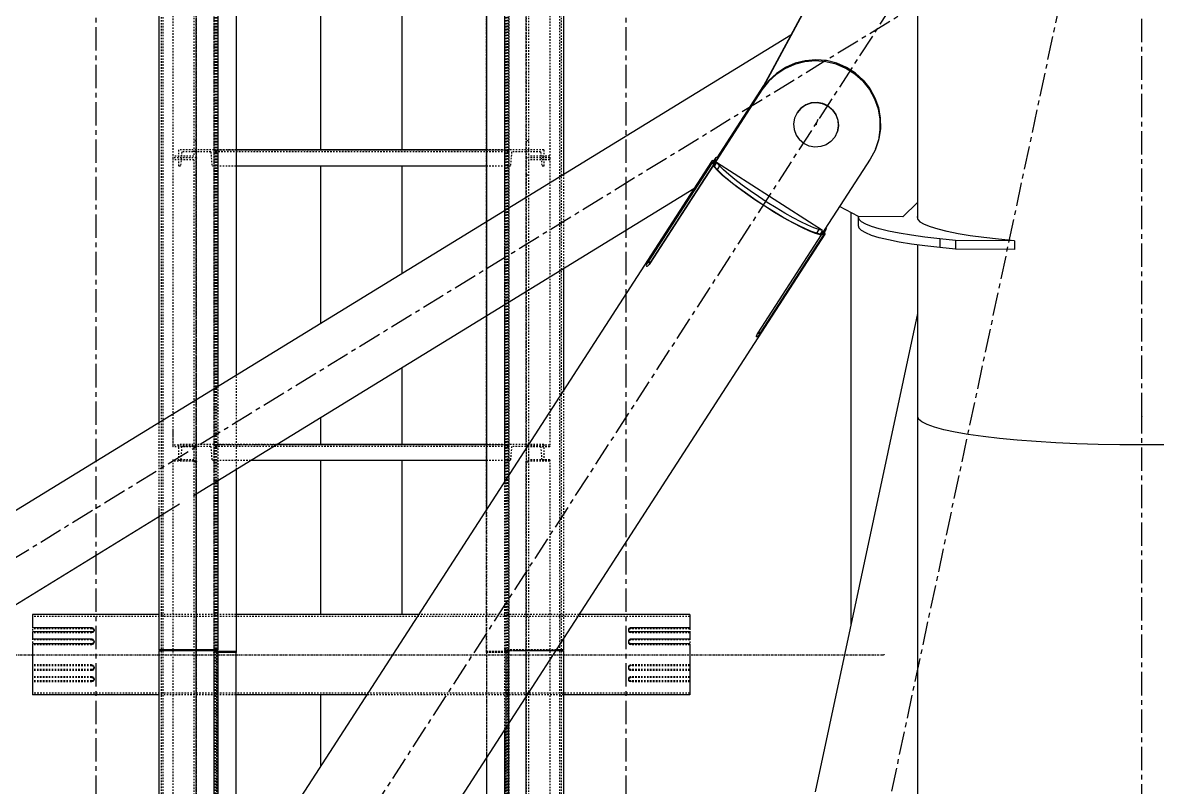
# Model space of a CAD drawing. Header units: millimetres. Extents: x 5143 to 30813, y 232 to 21408.
# Drawn here: x 11990.1 to 12377.2, y 5503.9 to 5763.4 of the extents above; entities that cross this region are included whole.
import ezdxf

# ---------------------------------------------------------------- set-up
doc = ezdxf.new("R2010")
doc.units = ezdxf.units.MM
doc.header["$LTSCALE"] = 0.25
for name, pattern in [('CENTER', [50.8, 31.75, -6.35, 6.35, -6.35]), ('XKITLINE00', [0]), ('XKITLINE02', [4, 2, -2]), ('XKITLINE03', [6, 3, -1, 1, -1])]:
    doc.linetypes.add(name, pattern=pattern)

msp = doc.modelspace()

# ---------------------------------------------------------------- linework, layer by layer
at = {"color": 8, "linetype": 'CENTER'}
for p, q in [((12370, 5629.8), (12370, 7286.23)), ((12015, 4763.35), (12015, 6431.43)), ((12195, 4763.35), (12195, 6431.43)), ((11840, 5080.27), (12370, 5900.27)), ((12195, 5080.27), (12370, 5900.27)), ((12349.38, 5803.7), (11917.19, 5538.56)), ((12259.39, 5728.84), (12260.06, 5730.49)), ((12370, 3985.69), (12370, 5629.8))]:
    msp.add_line(p, q, dxfattribs=at)
at = {"color": 3, "linetype": 'XKITLINE02'}
for p, q in [((12036.3, 6234.33), (12036.3, 5598.63)), ((12037.15, 6234.33), (12037.15, 5550.5)), ((12037.68, 6234.33), (12037.68, 5550.49)), ((12054.92, 6234.33), (12054.92, 5550.49)), ((12055, 6234.33), (12055, 5549.66)), ((12055, 6234.33), (12055, 5550.5)), ((12055.45, 6234.33), (12055.45, 5550.5)), ((12055.85, 6234.33), (12055.85, 5549.66)), ((12062.5, 6234.33), (12062.5, 5611.72)), ((12147.48, 6234.33), (12147.48, 5549.66)), ((12154.13, 6234.33), (12154.13, 5549.66)), ((12154.98, 6234.33), (12154.98, 5549.66)), ((12153.68, 5959.3), (12153.68, 5550.43)), ((12154.53, 5958.45), (12154.53, 5550.43)), ((12155.06, 5957.91), (12155.06, 5550.49)), ((12172.3, 5940.68), (12172.3, 5550.49)), ((12172.83, 5940.15), (12172.83, 5550.5)), ((12048.2, 5820.09), (12048.2, 5718.11)), ((12049, 5820.09), (12049, 5717.52)), ((12160.98, 5820.09), (12160.98, 5717.52)), ((12161.78, 5820.09), (12161.78, 5718.11)), ((12041, 5814.84), (12041, 5717.52)), ((12168.98, 5814.84), (12168.98, 5717.52)), ((12049, 5723.35), (12048.2, 5723.35)), ((12161.78, 5723.35), (12160.98, 5723.35)), ((12048.2, 5718.11), (12041, 5718.11)), ((12043, 5720.27), (12043, 5714.77)), ((12055, 5720.27), (12043, 5720.27)), ((12043, 5720.27), (12043, 5714.77)), ((12044.07, 5719.57), (12043.68, 5714.77)), ((12044.07, 5719.57), (12043.68, 5714.77)), ((12053.94, 5719.57), (12044.07, 5719.57)), ((12049, 5720.27), (12049, 5717.52)), ((12053.94, 5719.57), (12054.32, 5714.77)), ((12053.94, 5719.57), (12054.32, 5714.77)), ((12055, 5720.27), (12055, 5714.77)), ((12062.5, 5720.27), (12055, 5720.27)), ((12055, 5720.27), (12055, 5714.77)), ((12055, 5720.27), (12055, 5714.77)), ((12154.98, 5719.57), (12055, 5719.57)), ((12154.98, 5720.27), (12147.48, 5720.27)), ((12154.98, 5720.27), (12154.98, 5714.77)), ((12154.98, 5720.27), (12154.98, 5714.77)), ((12166.98, 5720.27), (12154.98, 5720.27)), ((12154.98, 5720.27), (12154.98, 5714.77)), ((12156.05, 5719.57), (12155.66, 5714.77)), ((12156.05, 5719.57), (12155.66, 5714.77)), ((12165.92, 5719.57), (12156.05, 5719.57)), ((12168.98, 5718.11), (12161.78, 5718.11)), ((12165.92, 5719.57), (12166.3, 5714.77)), ((12165.92, 5719.57), (12166.3, 5714.77)), ((12166.98, 5720.27), (12166.98, 5714.77)), ((12166.98, 5720.27), (12166.98, 5714.77)), ((12041, 5717.52), (12041, 5619.49)), ((12049, 5717.52), (12041, 5717.52)), ((12049, 5717.52), (12041, 5717.52)), ((12048.2, 5716.94), (12041, 5716.94)), ((12043.68, 5714.77), (12043, 5714.77)), ((12048.2, 5716.94), (12048.2, 5614.27)), ((12049, 5717.52), (12049, 5620.33)), ((12055, 5714.77), (12054.32, 5714.77)), ((12062.5, 5714.77), (12055, 5714.77)), ((12154.98, 5714.77), (12147.48, 5714.77)), ((12155.66, 5714.77), (12154.98, 5714.77)), ((12160.98, 5717.52), (12160.98, 5614.27)), ((12168.98, 5717.52), (12160.98, 5717.52)), ((12168.98, 5717.52), (12160.98, 5717.52)), ((12161.78, 5716.94), (12161.78, 5614.27)), ((12168.98, 5716.94), (12161.78, 5716.94)), ((12166.98, 5714.77), (12166.3, 5714.77)), ((12168.98, 5717.52), (12168.98, 5619.49)), ((12049, 5711.72), (12048.2, 5711.72)), ((12161.78, 5711.72), (12160.98, 5711.72)), ((12173.68, 5711.9), (12173.68, 5679.92)), ((12153.68, 5699.63), (12153.68, 5667.65)), ((12147.48, 5695.83), (12147.48, 5663.85)), ((12056.3, 5639.89), (12056.3, 5607.92)), ((12173.68, 5638.62), (12173.68, 5554.46)), ((12041, 5625.2), (12041, 5619.49)), ((12049, 5623.87), (12049, 5614.27)), ((12049, 5620.07), (12041, 5620.07)), ((12048.2, 5619.49), (12041, 5619.49)), ((12043, 5620.27), (12043, 5614.77)), ((12055, 5620.27), (12043, 5620.27)), ((12043, 5620.27), (12043, 5614.77)), ((12044.07, 5619.57), (12043.68, 5614.77)), ((12044.07, 5619.57), (12043.68, 5614.77)), ((12053.94, 5619.57), (12044.07, 5619.57)), ((12048.2, 5619.84), (12048.2, 5614.27)), ((12049, 5619.79), (12048.2, 5619.79)), ((12048.2, 5619.79), (12048.2, 5607.1)), ((12048.2, 5619.79), (12048.2, 5497.45)), ((12049, 5619.79), (12049, 5606.93)), ((12053.94, 5619.57), (12054.32, 5614.77)), ((12053.94, 5619.57), (12054.32, 5614.77)), ((12055, 5620.27), (12055, 5614.77)), ((12076.45, 5620.27), (12055, 5620.27)), ((12055, 5620.27), (12055, 5614.77)), ((12055, 5620.27), (12055, 5614.77)), ((12154.98, 5619.57), (12055, 5619.57)), ((12154.98, 5620.27), (12147.48, 5620.27)), ((12154.98, 5620.27), (12154.98, 5614.77)), ((12154.98, 5620.27), (12154.98, 5614.77)), ((12166.98, 5620.27), (12154.98, 5620.27)), ((12154.98, 5620.27), (12154.98, 5614.77)), ((12156.05, 5619.57), (12155.66, 5614.77)), ((12156.05, 5619.57), (12155.66, 5614.77)), ((12165.92, 5619.57), (12156.05, 5619.57)), ((12168.98, 5620.07), (12160.98, 5620.07)), ((12160.98, 5619.79), (12160.98, 5496.92)), ((12161.78, 5619.79), (12160.98, 5619.79)), ((12161.78, 5619.79), (12161.78, 5497.45)), ((12168.98, 5619.49), (12161.78, 5619.49)), ((12165.92, 5619.57), (12166.3, 5614.77)), ((12165.92, 5619.57), (12166.3, 5614.77)), ((12166.98, 5620.27), (12166.98, 5614.77)), ((12166.98, 5620.27), (12166.98, 5614.77)), ((12048.2, 5615.08), (12041, 5615.08)), ((12041, 5615.08), (12041, 5614.55)), ((12041, 5615.08), (12041, 5550.5)), ((12049, 5614.55), (12041, 5614.55)), ((12043.68, 5614.77), (12043, 5614.77)), ((12049, 5614.27), (12048.2, 5614.27)), ((12055, 5614.77), (12054.32, 5614.77)), ((12067.48, 5614.77), (12055, 5614.77)), ((12154.98, 5614.77), (12147.48, 5614.77)), ((12155.66, 5614.77), (12154.98, 5614.77)), ((12168.98, 5614.55), (12160.98, 5614.55)), ((12161.78, 5614.27), (12160.98, 5614.27)), ((12168.98, 5615.08), (12161.78, 5615.08)), ((12166.98, 5614.77), (12166.3, 5614.77)), ((12168.98, 5615.08), (12168.98, 5496.92)), ((12049, 5607.24), (12049, 5550.5)), ((12049, 5606.93), (12049, 5496.92)), ((12216.53, 5561.9), (11993.46, 5561.9)), ((12062.5, 5562.5), (12036.3, 5562.5)), ((12178.87, 5562.5), (12124.48, 5562.5)), ((11993.46, 5558.58), (11993.46, 5556.64)), ((12013.46, 5557.72), (11993.46, 5557.72)), ((11993.46, 5556.4), (11993.46, 5549.66)), ((12013.46, 5556.35), (11993.46, 5556.35)), ((12013.46, 5557.72), (12013.46, 5557.72)), ((12013.46, 5556.64), (12013.46, 5556.35)), ((12013.72, 5556.39), (12013.46, 5556.35)), ((12013.72, 5556.68), (12013.72, 5556.39)), ((12013.96, 5556.48), (12013.72, 5556.39)), ((12014.14, 5556.64), (12013.96, 5556.48)), ((12014.27, 5556.83), (12014.14, 5556.64)), ((12014.31, 5557.05), (12014.27, 5556.83)), ((12014.28, 5557.19), (12014.31, 5557.05)), ((12014.31, 5557.34), (12014.31, 5557.05)), ((12195.68, 5557.34), (12195.68, 5557.05)), ((12195.71, 5557.19), (12195.68, 5557.05)), ((12195.68, 5557.05), (12195.73, 5556.83)), ((12195.73, 5556.83), (12195.85, 5556.64)), ((12196.03, 5556.48), (12195.85, 5556.64)), ((12196.03, 5557.9), (12196.02, 5557.89)), ((12196.27, 5556.39), (12196.03, 5556.48)), ((12196.27, 5556.68), (12196.27, 5556.39)), ((12196.53, 5556.35), (12196.27, 5556.39)), ((12216.53, 5557.72), (12196.53, 5557.72)), ((12196.53, 5557.72), (12196.53, 5557.72)), ((12196.53, 5556.64), (12196.53, 5556.35)), ((12216.53, 5556.35), (12196.53, 5556.35)), ((12216.53, 5558.58), (12216.53, 5557.46)), ((12216.53, 5557.85), (12216.53, 5556.64)), ((12216.53, 5556.4), (12216.53, 5552.61)), ((12013.46, 5553.9), (11993.46, 5553.9)), ((12013.46, 5552.3), (11993.46, 5552.3)), ((12013.46, 5553.92), (12013.46, 5553.9)), ((12013.46, 5552.61), (12013.46, 5552.3)), ((12013.72, 5552.35), (12013.46, 5552.3)), ((12013.96, 5552.47), (12013.72, 5552.35)), ((12013.99, 5552.51), (12013.96, 5552.47)), ((12014.14, 5552.65), (12013.99, 5552.51)), ((12014.27, 5552.87), (12014.14, 5552.65)), ((12014.31, 5553.11), (12014.27, 5552.87)), ((12014.28, 5553.26), (12014.31, 5553.11)), ((12014.31, 5553.41), (12014.31, 5553.11)), ((12195.68, 5553.41), (12195.68, 5553.11)), ((12195.71, 5553.26), (12195.68, 5553.11)), ((12195.68, 5553.11), (12195.73, 5552.87)), ((12195.73, 5552.87), (12195.85, 5552.65)), ((12196, 5552.51), (12195.85, 5552.65)), ((12196, 5552.51), (12196.03, 5552.47)), ((12196.27, 5552.35), (12196.03, 5552.47)), ((12196.53, 5552.3), (12196.27, 5552.35)), ((12196.53, 5553.92), (12196.53, 5553.9)), ((12216.53, 5553.9), (12196.53, 5553.9)), ((12196.53, 5552.61), (12196.53, 5552.3)), ((12216.53, 5552.3), (12196.53, 5552.3)), ((12216.53, 5553.92), (12216.53, 5553.9)), ((12216.53, 5552.61), (12216.53, 5545.13)), ((11993.46, 5549.66), (11993.46, 5549.63)), ((11993.46, 5549.63), (11993.46, 5543.9)), ((12037.15, 5550.14), (12036.3, 5550.14)), ((12037.68, 5550.18), (12037.15, 5550.14)), ((12037.15, 5550.14), (12037.15, 4298.1)), ((12054.92, 5550.49), (12037.68, 5550.49)), ((12037.68, 5550.18), (12037.68, 4297.66)), ((12054.92, 5550.18), (12037.68, 5550.18)), ((12041, 5550.19), (12041, 5496.92)), ((12054.92, 5550.18), (12054.92, 4280.33)), ((12055.45, 5550.14), (12054.92, 5550.18)), ((12054.99, 5549.97), (12054.98, 5549.66)), ((12062.48, 5549.66), (12054.98, 5549.66)), ((12054.98, 5549.66), (12055.01, 4280.28)), ((12056.3, 5549.97), (12054.99, 5549.97)), ((12054.99, 5549.97), (12055.02, 4280.58)), ((12062.5, 5549.66), (12055, 5549.66)), ((12055.45, 5550.14), (12055.45, 4279.7)), ((12056.3, 5550.14), (12055.45, 5550.14)), ((12055.84, 5549.94), (12055.83, 5549.68)), ((12062.48, 5549.67), (12055.83, 5549.68)), ((12055.83, 5549.68), (12055.86, 4280.3)), ((12062.49, 5549.95), (12055.84, 5549.94)), ((12055.84, 5549.94), (12055.87, 4280.56)), ((12062.48, 5549.67), (12062.48, 5549.66)), ((12062.48, 5549.67), (12062.51, 4280.29)), ((12062.48, 5549.66), (12062.51, 4280.28)), ((12062.49, 5549.97), (12062.49, 5549.95)), ((12062.49, 5549.95), (12062.52, 4280.57)), ((12147.48, 5549.96), (12147.48, 4280.57)), ((12147.48, 5549.96), (12147.48, 5513.93)), ((12154.98, 5549.96), (12147.48, 5549.96)), ((12154.13, 5549.94), (12147.48, 5549.95)), ((12154.13, 5549.68), (12147.48, 5549.67)), ((12147.48, 5549.67), (12147.48, 4280.28)), ((12154.98, 5549.66), (12147.48, 5549.66)), ((12154.98, 5549.66), (12147.48, 5549.66)), ((12153.68, 5550.5), (12153.68, 5550.43)), ((12171.12, 5550.5), (12153.68, 5550.5)), ((12154.53, 5550.43), (12153.68, 5550.43)), ((12153.68, 5550.19), (12153.68, 4278.85)), ((12153.68, 5550.19), (12153.68, 5523.52)), ((12170.92, 5550.19), (12153.68, 5550.19)), ((12154.53, 5550.14), (12153.68, 5550.14)), ((12154.13, 5549.94), (12154.13, 4280.56)), ((12154.13, 5549.94), (12154.13, 5549.68)), ((12154.13, 5549.68), (12154.13, 4280.3)), ((12155.06, 5550.49), (12154.53, 5550.43)), ((12155.06, 5550.18), (12154.53, 5550.14)), ((12154.53, 5550.14), (12154.53, 4279.7)), ((12154.98, 5549.96), (12154.98, 4280.58)), ((12154.98, 5549.96), (12154.98, 5549.66)), ((12154.98, 5549.66), (12154.98, 4280.28)), ((12172.3, 5550.49), (12155.06, 5550.49)), ((12155.06, 5550.18), (12155.06, 4280.34)), ((12172.3, 5550.18), (12155.06, 5550.18)), ((12172.3, 5550.18), (12172.3, 4297.68)), ((12172.83, 5550.14), (12172.3, 5550.18)), ((12172.83, 5550.14), (12172.83, 4298.1)), ((12173.68, 5550.14), (12172.83, 5550.14)), ((12013.46, 5545.44), (11993.46, 5545.44)), ((12013.46, 5545.13), (11993.46, 5545.13)), ((11993.46, 5543.9), (11993.46, 5535.76)), ((12013.46, 5543.83), (11993.46, 5543.83)), ((12013.46, 5543.54), (11993.46, 5543.54)), ((12013.72, 5545.39), (12013.46, 5545.44)), ((12013.46, 5545.44), (12013.46, 5545.13)), ((12013.72, 5545.06), (12013.46, 5545.13)), ((12013.72, 5543.87), (12013.46, 5543.83)), ((12013.46, 5543.83), (12013.46, 5543.54)), ((12013.72, 5543.58), (12013.46, 5543.54)), ((12013.96, 5545.27), (12013.72, 5545.39)), ((12013.96, 5544.97), (12013.72, 5545.06)), ((12013.96, 5543.99), (12013.72, 5543.87)), ((12013.72, 5543.87), (12013.72, 5543.58)), ((12013.96, 5543.69), (12013.72, 5543.58)), ((12013.96, 5545.27), (12013.99, 5545.23)), ((12014.14, 5544.8), (12013.96, 5544.97)), ((12014.14, 5544.16), (12013.96, 5543.99)), ((12014.14, 5543.87), (12013.96, 5543.69)), ((12014.14, 5545.09), (12013.99, 5545.23)), ((12014.14, 5545.09), (12014.27, 5544.87)), ((12014.14, 5544.8), (12014.27, 5544.58)), ((12014.27, 5544.38), (12014.14, 5544.16)), ((12014.27, 5544.09), (12014.14, 5543.87)), ((12014.27, 5544.87), (12014.31, 5544.62)), ((12014.31, 5544.62), (12014.27, 5544.38)), ((12014.27, 5544.58), (12014.31, 5544.33)), ((12014.31, 5544.33), (12014.27, 5544.09)), ((12014.31, 5544.62), (12014.31, 5544.33)), ((12195.73, 5544.87), (12195.68, 5544.62)), ((12195.68, 5544.62), (12195.73, 5544.38)), ((12195.68, 5544.62), (12195.68, 5544.33)), ((12195.73, 5544.58), (12195.68, 5544.33)), ((12195.68, 5544.33), (12195.73, 5544.09)), ((12195.85, 5545.09), (12195.73, 5544.87)), ((12195.85, 5544.8), (12195.73, 5544.58)), ((12195.73, 5544.38), (12195.85, 5544.16)), ((12195.73, 5544.09), (12195.85, 5543.87)), ((12196, 5545.23), (12195.85, 5545.09)), ((12196.03, 5544.97), (12195.85, 5544.8)), ((12196.03, 5543.99), (12195.85, 5544.16)), ((12196.03, 5543.69), (12195.85, 5543.87)), ((12196.03, 5545.27), (12196, 5545.23)), ((12196.27, 5545.39), (12196.03, 5545.27)), ((12196.27, 5545.06), (12196.03, 5544.97)), ((12196.27, 5543.87), (12196.03, 5543.99)), ((12196.27, 5543.58), (12196.03, 5543.69)), ((12196.53, 5545.44), (12196.27, 5545.39)), ((12196.53, 5545.13), (12196.27, 5545.06)), ((12196.53, 5543.83), (12196.27, 5543.87)), ((12196.27, 5543.87), (12196.27, 5543.58)), ((12196.53, 5543.54), (12196.27, 5543.58)), ((12196.53, 5545.44), (12196.53, 5545.13)), ((12216.53, 5545.44), (12196.53, 5545.44)), ((12216.53, 5545.13), (12196.53, 5545.13)), ((12216.53, 5543.83), (12196.53, 5543.83)), ((12196.53, 5543.83), (12196.53, 5543.54)), ((12216.53, 5543.54), (12196.53, 5543.54)), ((12216.53, 5546.61), (12216.53, 5540.99)), ((12013.46, 5541.39), (11993.46, 5541.39)), ((12013.46, 5541.1), (11993.46, 5541.1)), ((12013.46, 5540.02), (11993.46, 5540.02)), ((12013.46, 5539.71), (11993.46, 5539.71)), ((12013.72, 5541.35), (12013.46, 5541.39)), ((12013.46, 5541.39), (12013.46, 5541.1)), ((12013.72, 5541.06), (12013.46, 5541.1)), ((12013.72, 5540.05), (12013.46, 5540.02)), ((12013.46, 5540.02), (12013.46, 5539.71)), ((12013.72, 5539.75), (12013.46, 5539.71)), ((12013.96, 5541.25), (12013.72, 5541.35)), ((12013.72, 5541.35), (12013.72, 5541.06)), ((12013.96, 5540.96), (12013.72, 5541.06)), ((12013.96, 5540.13), (12013.72, 5540.05)), ((12013.96, 5539.83), (12013.72, 5539.75)), ((12014.14, 5541.1), (12013.96, 5541.25)), ((12014.14, 5540.81), (12013.96, 5540.96)), ((12013.99, 5540.15), (12013.96, 5540.13)), ((12014.14, 5539.99), (12013.96, 5539.83)), ((12014.14, 5540.28), (12013.99, 5540.15)), ((12014.14, 5541.1), (12014.27, 5540.91)), ((12014.14, 5540.81), (12014.27, 5540.61)), ((12014.27, 5540.47), (12014.14, 5540.28)), ((12014.27, 5540.18), (12014.14, 5539.99)), ((12014.27, 5540.91), (12014.31, 5540.69)), ((12014.31, 5540.69), (12014.27, 5540.47)), ((12014.27, 5540.61), (12014.31, 5540.4)), ((12014.31, 5540.4), (12014.27, 5540.18)), ((12014.31, 5540.69), (12014.31, 5540.4)), ((12195.73, 5540.91), (12195.68, 5540.69)), ((12195.68, 5540.69), (12195.73, 5540.47)), ((12195.68, 5540.69), (12195.68, 5540.4)), ((12195.73, 5540.61), (12195.68, 5540.4)), ((12195.68, 5540.4), (12195.73, 5540.18)), ((12195.85, 5541.1), (12195.73, 5540.91)), ((12195.85, 5540.81), (12195.73, 5540.61)), ((12195.73, 5540.47), (12195.85, 5540.28)), ((12195.73, 5540.18), (12195.85, 5539.99)), ((12196.03, 5541.25), (12195.85, 5541.1)), ((12196.03, 5540.96), (12195.85, 5540.81)), ((12196, 5540.15), (12195.85, 5540.28)), ((12196.03, 5539.83), (12195.85, 5539.99)), ((12196.03, 5540.13), (12196, 5540.15)), ((12196.27, 5541.35), (12196.03, 5541.25)), ((12196.11, 5540.99), (12196.03, 5540.96)), ((12196.27, 5540.05), (12196.03, 5540.13)), ((12196.27, 5539.75), (12196.03, 5539.83)), ((12196.27, 5541.06), (12196.11, 5540.99)), ((12196.53, 5541.39), (12196.27, 5541.35)), ((12196.27, 5541.35), (12196.27, 5541.06)), ((12196.53, 5541.1), (12196.27, 5541.06)), ((12196.53, 5540.02), (12196.27, 5540.05)), ((12196.53, 5539.71), (12196.27, 5539.75)), ((12216.53, 5541.39), (12196.53, 5541.39)), ((12196.53, 5541.39), (12196.53, 5541.1)), ((12216.53, 5541.1), (12196.53, 5541.1)), ((12216.53, 5540.02), (12196.53, 5540.02)), ((12196.53, 5540.02), (12196.53, 5539.71)), ((12216.53, 5539.71), (12196.53, 5539.71)), ((12216.53, 5540.99), (12216.53, 5535.88)), ((12216.53, 5535.84), (11993.46, 5535.84)), ((12216.53, 5536.94), (12216.53, 5535.76)), ((11993.46, 5535.76), (11993.46, 5535.24)), ((12062.49, 5535.24), (12036.3, 5535.24)), ((12173.68, 5535.24), (12106.86, 5535.24))]:
    msp.add_line(p, q, dxfattribs=at)
at = {"color": 1, "linetype": 'XKITLINE03'}
for p, q in [((12049, 5537.38), (12049, 6234.33)), ((12055, 6234.33), (12055, 5549.66)), ((12147.48, 5549.66), (12147.48, 6234.33)), ((12049, 5814.26), (12049, 5717.52)), ((12160.98, 5717.52), (12160.98, 5814.26)), ((12055, 5720.27), (12154.98, 5720.27)), ((12055, 5720.27), (12055, 5720.27)), ((12154.98, 5720.27), (12154.98, 5720.27)), ((12049, 5717.52), (12049, 5620.07)), ((12160.98, 5620.07), (12160.98, 5717.52)), ((12055, 5620.27), (12154.98, 5620.27)), ((12055, 5620.27), (12055, 5620.27)), ((12154.98, 5620.27), (12154.98, 5620.27)), ((12049, 5614.55), (12049, 5496.92)), ((12160.98, 5496.92), (12160.98, 5614.55)), ((12049, 4289.12), (12049, 5553.53)), ((12160.98, 4289.11), (12160.98, 5553.53)), ((11927.5, 5548.87), (12282.5, 5548.87)), ((12054.98, 5549.66), (12055.01, 4280.28)), ((12154.98, 4280.28), (12154.98, 5549.66))]:
    msp.add_line(p, q, dxfattribs=at)
at = {"color": 7, "linetype": 'XKITLINE00'}
for p, q in [((12036.3, 5877.45), (12036.3, 5627.62)), ((12056.3, 5877.45), (12056.3, 5639.89)), ((12062.5, 5877.45), (12062.5, 5643.69)), ((12147.48, 5877.45), (12147.48, 5695.83)), ((12153.68, 5877.45), (12153.68, 5699.63)), ((12173.68, 5877.45), (12173.68, 5711.9)), ((12147.48, 5720.27), (12062.5, 5720.27)), ((12147.48, 5714.77), (12062.5, 5714.77)), ((12173.68, 5679.92), (12173.68, 5638.62)), ((12153.68, 5667.65), (12153.68, 5607.68)), ((12147.48, 5663.85), (12147.48, 5598.09)), ((12147.48, 5620.27), (12076.45, 5620.27)), ((12147.48, 5614.77), (12067.48, 5614.77)), ((12062.5, 5611.72), (12062.5, 5549.66)), ((12056.3, 5607.92), (12056.3, 5550.5)), ((12036.3, 5598.63), (12036.3, 5550.43)), ((11993.46, 5562.5), (11993.46, 5557.85)), ((12036.3, 5562.5), (11993.46, 5562.5)), ((12124.48, 5562.5), (12062.5, 5562.5)), ((12216.53, 5562.5), (12178.87, 5562.5)), ((12216.53, 5562.5), (12216.53, 5557.85)), ((12013.46, 5558.03), (11993.46, 5558.03)), ((11993.46, 5556.64), (11993.46, 5553.92)), ((12013.46, 5556.64), (11993.46, 5556.64)), ((12013.46, 5558.03), (12013.46, 5557.72)), ((12013.72, 5557.98), (12013.46, 5558.03)), ((12013.72, 5557.69), (12013.46, 5557.72)), ((12013.72, 5556.68), (12013.46, 5556.64)), ((12013.96, 5557.9), (12013.72, 5557.98)), ((12013.96, 5557.61), (12013.72, 5557.69)), ((12013.96, 5556.78), (12013.72, 5556.68)), ((12014.14, 5557.75), (12013.96, 5557.9)), ((12013.99, 5557.58), (12013.96, 5557.61)), ((12014.14, 5556.93), (12013.96, 5556.78)), ((12014.14, 5557.46), (12013.99, 5557.58)), ((12014.14, 5557.75), (12014.27, 5557.55)), ((12014.14, 5557.46), (12014.27, 5557.26)), ((12014.27, 5557.12), (12014.14, 5556.93)), ((12014.27, 5557.55), (12014.31, 5557.34)), ((12014.31, 5557.34), (12014.27, 5557.12)), ((12014.27, 5557.26), (12014.28, 5557.19)), ((12195.73, 5557.55), (12195.68, 5557.34)), ((12195.68, 5557.34), (12195.73, 5557.12)), ((12195.73, 5557.26), (12195.71, 5557.19)), ((12195.85, 5557.75), (12195.73, 5557.55)), ((12195.85, 5557.46), (12195.73, 5557.26)), ((12195.73, 5557.12), (12195.85, 5556.93)), ((12196.02, 5557.89), (12195.85, 5557.75)), ((12196, 5557.58), (12195.85, 5557.46)), ((12196.03, 5556.78), (12195.85, 5556.93)), ((12196.03, 5557.61), (12196, 5557.58)), ((12196.27, 5557.98), (12196.03, 5557.9)), ((12196.27, 5557.69), (12196.03, 5557.61)), ((12196.27, 5556.68), (12196.03, 5556.78)), ((12196.53, 5558.03), (12196.27, 5557.98)), ((12196.53, 5557.72), (12196.27, 5557.69)), ((12196.53, 5556.64), (12196.27, 5556.68)), ((12216.53, 5558.03), (12196.53, 5558.03)), ((12196.53, 5558.03), (12196.53, 5557.72)), ((12216.53, 5556.64), (12196.53, 5556.64)), ((12216.53, 5556.64), (12216.53, 5553.92)), ((12013.46, 5554.19), (11993.46, 5554.19)), ((12013.46, 5552.61), (11993.46, 5552.61)), ((11993.46, 5552.61), (11993.46, 5549.66)), ((12013.72, 5554.16), (12013.46, 5554.19)), ((12013.46, 5554.19), (12013.46, 5553.92)), ((12013.72, 5553.87), (12013.46, 5553.9)), ((12013.72, 5552.67), (12013.46, 5552.61)), ((12013.96, 5554.04), (12013.72, 5554.16)), ((12013.72, 5554.16), (12013.72, 5553.87)), ((12013.96, 5553.75), (12013.72, 5553.87)), ((12013.96, 5552.77), (12013.72, 5552.67)), ((12014.14, 5553.87), (12013.96, 5554.04)), ((12014.14, 5553.58), (12013.96, 5553.75)), ((12014.14, 5552.94), (12013.96, 5552.77)), ((12014.14, 5553.87), (12014.27, 5553.65)), ((12014.14, 5553.58), (12014.27, 5553.36)), ((12014.27, 5553.16), (12014.14, 5552.94)), ((12014.27, 5553.65), (12014.31, 5553.41)), ((12014.31, 5553.41), (12014.27, 5553.16)), ((12014.27, 5553.36), (12014.28, 5553.26)), ((12173.68, 5554.46), (12173.68, 5550.5)), ((12195.73, 5553.65), (12195.68, 5553.41)), ((12195.68, 5553.41), (12195.73, 5553.16)), ((12195.73, 5553.36), (12195.71, 5553.26)), ((12195.85, 5553.87), (12195.73, 5553.65)), ((12195.85, 5553.58), (12195.73, 5553.36)), ((12195.73, 5553.16), (12195.85, 5552.94)), ((12196.03, 5554.04), (12195.85, 5553.87)), ((12196.03, 5553.75), (12195.85, 5553.58)), ((12196.03, 5552.77), (12195.85, 5552.94)), ((12196.27, 5554.16), (12196.03, 5554.04)), ((12196.27, 5553.87), (12196.03, 5553.75)), ((12196.27, 5552.67), (12196.03, 5552.77)), ((12196.53, 5554.19), (12196.27, 5554.16)), ((12196.27, 5554.16), (12196.27, 5553.87)), ((12196.53, 5553.9), (12196.27, 5553.87)), ((12196.53, 5552.61), (12196.27, 5552.67)), ((12216.53, 5554.19), (12196.53, 5554.19)), ((12196.53, 5554.19), (12196.53, 5553.92)), ((12216.53, 5552.61), (12196.53, 5552.61)), ((12216.53, 5552.61), (12216.53, 5538.71)), ((11993.46, 5549.66), (11993.46, 5535.24)), ((12036.3, 5550.5), (12036.3, 5550.43)), ((12056.3, 5550.5), (12036.3, 5550.5)), ((12037.15, 5550.43), (12036.3, 5550.43)), ((12056.3, 5550.19), (12036.3, 5550.19)), ((12036.3, 5550.19), (12036.3, 5426.07)), ((12037.15, 5550.5), (12037.15, 5550.43)), ((12037.68, 5550.49), (12037.15, 5550.43)), ((12041, 5550.5), (12041, 5550.19)), ((12049, 5550.5), (12049, 5550.19)), ((12055.45, 5550.43), (12054.92, 5550.49)), ((12055, 5550.5), (12055, 5550.19)), ((12055.45, 5550.5), (12055.45, 5550.43)), ((12056.3, 5550.43), (12055.45, 5550.43)), ((12056.3, 5550.5), (12056.3, 5550.43)), ((12056.3, 5550.5), (12056.3, 5550.43)), ((12056.3, 5550.19), (12056.3, 5457.02)), ((12062.49, 5549.97), (12056.3, 5549.97)), ((12062.5, 5549.66), (12056.3, 5549.66)), ((12062.49, 5549.97), (12062.49, 5466.59)), ((12173.68, 5550.19), (12170.92, 5550.19)), ((12173.68, 5550.5), (12171.12, 5550.5)), ((12172.83, 5550.43), (12172.3, 5550.49)), ((12172.83, 5550.5), (12172.83, 5550.43)), ((12173.68, 5550.43), (12172.83, 5550.43)), ((12173.68, 5550.5), (12173.68, 5550.43)), ((12173.68, 5550.5), (12173.68, 5550.43)), ((12173.68, 5550.19), (12173.68, 5103.12)), ((12216.53, 5538.71), (12216.53, 5535.76)), ((12036.3, 5535.24), (11993.46, 5535.24)), ((12106.86, 5535.24), (12062.49, 5535.24)), ((12216.53, 5535.24), (12173.68, 5535.24)), ((12216.53, 5535.76), (12216.53, 5535.24)), ((12153.68, 5523.52), (12153.68, 5103.12)), ((12147.48, 5513.93), (12147.48, 5103.12))]:
    msp.add_line(p, q, dxfattribs=at)
at = {"color": 8, "linetype": 'XKITLINE00'}
for p, q in [((12091.2, 5814.77), (12091.2, 5720.27)), ((12118.8, 5814.77), (12118.8, 5720.27)), ((12273.71, 5801.72), (12240.66, 5740.34)), ((12273.75, 5801.61), (12240.76, 5740.33)), ((12293.8, 5795.13), (12293.8, 5697.08)), ((12250.83, 5759.23), (11962.96, 5582.63)), ((12252.12, 5749.27), (12248.84, 5747.82)), ((12252.27, 5749.65), (12248.99, 5748.2)), ((12255.59, 5750.16), (12252.12, 5749.27)), ((12255.75, 5750.54), (12252.27, 5749.65)), ((12259.17, 5750.46), (12255.59, 5750.16)), ((12259.33, 5750.84), (12255.75, 5750.54)), ((12262.76, 5750.18), (12259.17, 5750.46)), ((12262.91, 5750.56), (12259.33, 5750.84)), ((12266.26, 5749.32), (12262.76, 5750.18)), ((12266.41, 5749.7), (12262.91, 5750.56)), ((12269.56, 5747.89), (12266.26, 5749.32)), ((12269.72, 5748.27), (12266.41, 5749.7)), ((12245.85, 5745.86), (12243.23, 5743.43)), ((12246, 5746.24), (12243.38, 5743.81)), ((12248.84, 5747.82), (12245.85, 5745.86)), ((12248.99, 5748.2), (12246, 5746.24)), ((12272.59, 5745.95), (12269.56, 5747.89)), ((12272.75, 5746.33), (12269.72, 5748.27)), ((12275.26, 5743.54), (12272.59, 5745.95)), ((12275.42, 5743.92), (12272.75, 5746.33)), ((12241.2, 5740.99), (12203.12, 5682.07)), ((12241.61, 5742.1), (12225.73, 5717.52)), ((12241.09, 5741.16), (12225.79, 5717.48)), ((12243.23, 5743.43), (12241.05, 5740.61)), ((12241.2, 5740.99), (12241.05, 5740.61)), ((12243.38, 5743.81), (12241.2, 5740.99)), ((12243.38, 5743.81), (12243.23, 5743.43)), ((12275.26, 5743.54), (12277.5, 5740.73)), ((12275.42, 5743.92), (12277.65, 5741.11)), ((12277.65, 5741.11), (12279.39, 5737.97)), ((12241.05, 5740.61), (12224.48, 5714.97)), ((12240.66, 5740.34), (12240.41, 5739.76)), ((12240.66, 5740.34), (12240.47, 5739.85)), ((12277.5, 5740.73), (12279.24, 5737.59)), ((12279.24, 5737.59), (12280.44, 5734.22)), ((12279.39, 5737.97), (12280.6, 5734.6)), ((12254.23, 5734.34), (12252.96, 5732.84)), ((12254.27, 5734.44), (12253, 5732.94)), ((12255.86, 5735.45), (12254.23, 5734.34)), ((12255.9, 5735.56), (12254.27, 5734.44)), ((12257.72, 5736.11), (12255.86, 5735.45)), ((12257.76, 5736.21), (12255.9, 5735.56)), ((12259.69, 5736.27), (12257.72, 5736.11)), ((12259.73, 5736.37), (12257.76, 5736.21)), ((12261.64, 5735.91), (12259.69, 5736.27)), ((12261.68, 5736.01), (12259.73, 5736.37)), ((12263.44, 5735.06), (12261.64, 5735.91)), ((12263.48, 5735.17), (12261.68, 5736.01)), ((12263.48, 5735.17), (12263.44, 5735.06)), ((12264.95, 5733.79), (12263.44, 5735.06)), ((12265, 5733.89), (12263.48, 5735.17)), ((12264.95, 5733.79), (12266.09, 5732.17)), ((12265, 5733.89), (12266.13, 5732.27)), ((12280.44, 5734.22), (12281.07, 5730.7)), ((12280.6, 5734.6), (12281.22, 5731.08)), ((12252.12, 5731.06), (12251.77, 5729.13)), ((12252.96, 5732.84), (12252.12, 5731.06)), ((12253, 5732.94), (12252.96, 5732.84)), ((12266.09, 5732.17), (12266.76, 5730.31)), ((12266.13, 5732.27), (12266.8, 5730.41)), ((12266.76, 5730.31), (12266.93, 5728.35)), ((12266.8, 5730.41), (12266.97, 5728.45)), ((12281.07, 5730.7), (12281.11, 5727.13)), ((12281.22, 5731.08), (12281.26, 5727.51)), ((12251.77, 5729.13), (12251.94, 5727.17)), ((12251.94, 5727.17), (12252.61, 5725.31)), ((12266.59, 5726.41), (12265.75, 5724.64)), ((12266.93, 5728.35), (12266.59, 5726.41)), ((12266.63, 5726.52), (12266.59, 5726.41)), ((12266.97, 5728.45), (12266.63, 5726.52)), ((12281.11, 5727.13), (12280.55, 5723.6)), ((12281.26, 5727.51), (12280.7, 5723.98)), ((12252.61, 5725.31), (12253.75, 5723.69)), ((12255.26, 5722.41), (12253.75, 5723.69)), ((12257.06, 5721.57), (12255.26, 5722.41)), ((12262.84, 5722.02), (12260.98, 5721.37)), ((12264.47, 5723.14), (12262.84, 5722.02)), ((12265.75, 5724.64), (12264.47, 5723.14)), ((12280.55, 5723.6), (12279.42, 5720.22)), ((12280.7, 5723.98), (12279.57, 5720.6)), ((12259.01, 5721.21), (12257.06, 5721.57)), ((12260.98, 5721.37), (12259.01, 5721.21)), ((12279.42, 5720.22), (12277.74, 5717.07)), ((12279.57, 5720.6), (12279.42, 5720.22)), ((12279.57, 5720.6), (12279.5, 5720.47)), ((12223.93, 5716.37), (11947.78, 5289.11)), ((12091.2, 5714.77), (12091.2, 5661.3)), ((12118.8, 5714.77), (12118.8, 5678.23)), ((12224.01, 5715.77), (12202.49, 5682.49)), ((12224.48, 5714.96), (12202.96, 5681.67)), ((12224.54, 5715.13), (12203.03, 5681.84)), ((12224.35, 5716.64), (12223.93, 5716.37)), ((12223.93, 5716.37), (12224.01, 5715.77)), ((12224.64, 5715.37), (12224.01, 5715.77)), ((12225.13, 5717.09), (12224.32, 5715.84)), ((12224.35, 5716.1), (12224.32, 5715.84)), ((12224.32, 5715.84), (12224.4, 5715.52)), ((12225.16, 5717.35), (12224.35, 5716.1)), ((12224.6, 5716.48), (12224.35, 5716.64)), ((12225.2, 5716.77), (12224.4, 5715.52)), ((12224.64, 5715.37), (12224.4, 5715.52)), ((12224.54, 5715.13), (12224.48, 5714.97)), ((12224.86, 5714.73), (12224.48, 5714.97)), ((12224.48, 5714.96), (12224.69, 5714.63)), ((12224.85, 5714.72), (12224.48, 5714.96)), ((12224.69, 5714.63), (12225.92, 5713.26)), ((12225.66, 5715.97), (12224.85, 5714.72)), ((12224.85, 5714.72), (12225.79, 5713.59)), ((12225.16, 5717.35), (12225.13, 5717.09)), ((12225.13, 5717.09), (12225.2, 5716.77)), ((12225.3, 5717.53), (12225.16, 5717.35)), ((12225.45, 5716.62), (12225.2, 5716.77)), ((12225.55, 5717.64), (12225.3, 5717.53)), ((12225.95, 5717.38), (12225.55, 5717.64)), ((12261.59, 5692.92), (12225.66, 5715.97)), ((12225.66, 5715.97), (12226.59, 5714.84)), ((12226.59, 5714.84), (12225.79, 5713.59)), ((12227.97, 5713.47), (12226.59, 5714.84)), ((12277.74, 5717.07), (12261.17, 5691.44)), ((12227.16, 5712.22), (12225.79, 5713.59)), ((12227.68, 5711.62), (12225.92, 5713.26)), ((12228.94, 5710.65), (12227.16, 5712.22)), ((12229.9, 5709.74), (12227.68, 5711.62)), ((12229.74, 5711.9), (12227.97, 5713.47)), ((12231.07, 5708.91), (12228.94, 5710.65)), ((12231.88, 5710.16), (12229.74, 5711.9)), ((12234.32, 5708.29), (12231.88, 5710.16)), ((12217.91, 5707.06), (12048.03, 5602.84)), ((12232.53, 5707.69), (12229.9, 5709.74)), ((12233.51, 5707.04), (12231.07, 5708.91)), ((12235.48, 5705.52), (12232.53, 5707.69)), ((12236.19, 5705.11), (12233.51, 5707.04)), ((12237, 5706.35), (12234.32, 5708.29)), ((12239.86, 5704.39), (12237, 5706.35)), ((12238.67, 5703.32), (12235.48, 5705.52)), ((12239.05, 5703.14), (12236.19, 5705.11)), ((12241.99, 5701.13), (12238.67, 5703.32)), ((12242.01, 5701.19), (12239.05, 5703.14)), ((12242.82, 5702.44), (12239.86, 5704.39)), ((12245.81, 5700.57), (12242.82, 5702.44)), ((12293.8, 5702.45), (12288.83, 5697.55)), ((12245.34, 5699.03), (12241.99, 5701.13)), ((12245, 5699.32), (12242.01, 5701.19)), ((12247.95, 5697.57), (12245, 5699.32)), ((12248.63, 5697.09), (12245.34, 5699.03)), ((12248.75, 5698.82), (12245.81, 5700.57)), ((12251.58, 5697.23), (12248.75, 5698.82)), ((12273.85, 5697.65), (12267.34, 5701)), ((12271.2, 5699.02), (12271.2, 5558.88)), ((12250.77, 5695.98), (12247.95, 5697.57)), ((12251.76, 5695.35), (12248.63, 5697.09)), ((12253.4, 5694.59), (12250.77, 5695.98)), ((12254.21, 5695.84), (12251.58, 5697.23)), ((12254.62, 5693.88), (12251.76, 5695.35)), ((12255.77, 5693.44), (12253.4, 5694.59)), ((12256.58, 5694.69), (12254.21, 5695.84)), ((12258.63, 5693.8), (12256.58, 5694.69)), ((12273.75, 5697.7), (12273.71, 5697.6)), ((12273.71, 5697.6), (12273.71, 5694.63)), ((12273.71, 5697.6), (12273.96, 5696.74)), ((12273.71, 5694.63), (12273.96, 5693.77)), ((12288.83, 5697.55), (12273.85, 5697.65)), ((12273.96, 5696.74), (12274.81, 5695.89)), ((12276.25, 5695.05), (12274.81, 5695.89)), ((12278.27, 5694.23), (12276.25, 5695.05)), ((12293.8, 5697.75), (12293.68, 5697.47)), ((12293.68, 5697.47), (12293.93, 5696.61)), ((12293.93, 5696.61), (12294.79, 5695.76)), ((12296.23, 5694.92), (12294.79, 5695.76)), ((12298.25, 5694.1), (12296.23, 5694.92)), ((12262.38, 5691.7), (11986.23, 5264.45)), ((12261.16, 5691.43), (12239.65, 5658.14)), ((12261.96, 5691.43), (12240.44, 5658.14)), ((12257.13, 5692.72), (12254.62, 5693.88)), ((12257.83, 5692.56), (12255.77, 5693.44)), ((12259.22, 5691.9), (12257.13, 5692.72)), ((12259.51, 5691.96), (12257.83, 5692.56)), ((12260.32, 5693.21), (12258.63, 5693.8)), ((12260.82, 5691.45), (12259.22, 5691.9)), ((12260.32, 5693.21), (12259.51, 5691.96)), ((12260.79, 5691.67), (12259.51, 5691.96)), ((12261.59, 5692.92), (12260.32, 5693.21)), ((12261.59, 5692.92), (12260.79, 5691.67)), ((12261.17, 5691.44), (12260.79, 5691.68)), ((12261.16, 5691.43), (12260.79, 5691.67)), ((12261.16, 5691.43), (12260.82, 5691.45)), ((12261.14, 5691.46), (12261.12, 5691.43)), ((12261.96, 5691.43), (12261.39, 5691.79)), ((12261.57, 5691.68), (12261.39, 5691.79)), ((12262.38, 5692.93), (12261.57, 5691.68)), ((12261.82, 5691.79), (12261.57, 5691.68)), ((12262.63, 5693.04), (12261.82, 5691.79)), ((12261.96, 5691.97), (12261.82, 5691.79)), ((12262.77, 5693.22), (12261.96, 5691.97)), ((12262.38, 5691.7), (12261.96, 5691.43)), ((12262.38, 5692.93), (12262.2, 5693.04)), ((12262.31, 5692.29), (12262.21, 5692.36)), ((12262.31, 5692.29), (12262.38, 5691.7)), ((12262.63, 5693.04), (12262.38, 5692.93)), ((12262.77, 5693.22), (12262.63, 5693.04)), ((12262.73, 5693.79), (12262.7, 5693.81)), ((12262.73, 5693.79), (12262.8, 5693.47)), ((12262.8, 5693.47), (12262.77, 5693.22)), ((12273.96, 5693.77), (12274.81, 5692.91)), ((12276.25, 5692.07), (12274.81, 5692.91)), ((12278.27, 5691.25), (12276.25, 5692.07)), ((12280.86, 5693.43), (12278.27, 5694.23)), ((12280.86, 5690.46), (12278.27, 5691.25)), ((12283.99, 5692.67), (12280.86, 5693.43)), ((12287.63, 5691.94), (12283.99, 5692.67)), ((12291.77, 5691.26), (12287.63, 5691.94)), ((12296.36, 5690.63), (12291.77, 5691.26)), ((12300.83, 5693.3), (12298.25, 5694.1)), ((12303.96, 5692.54), (12300.83, 5693.3)), ((12307.61, 5691.81), (12303.96, 5692.54)), ((12311.74, 5691.13), (12307.61, 5691.81)), ((12316.34, 5690.5), (12311.74, 5691.13)), ((12283.99, 5689.69), (12280.86, 5690.46)), ((12287.63, 5688.97), (12283.99, 5689.69)), ((12291.77, 5688.29), (12287.63, 5688.97)), ((12296.36, 5687.66), (12291.77, 5688.29)), ((12293.8, 5688.01), (12293.8, 5629.8)), ((12301.38, 5690.05), (12296.36, 5690.63)), ((12301.38, 5687.08), (12296.36, 5687.66)), ((12301.38, 5690.05), (12301.38, 5687.08)), ((12306.78, 5689.54), (12301.38, 5690.05)), ((12306.78, 5686.56), (12301.38, 5687.08)), ((12306.78, 5689.54), (12306.78, 5686.56)), ((12326.75, 5689.4), (12306.78, 5689.54)), ((12321.35, 5689.92), (12316.34, 5690.5)), ((12326.75, 5689.4), (12321.35, 5689.92)), ((12326.75, 5689.4), (12326.75, 5686.43)), ((12326.75, 5686.43), (12306.78, 5686.56)), ((12201.82, 5681.26), (12201.78, 5681.02)), ((12201.78, 5681.02), (12201.8, 5680.84)), ((12201.8, 5680.84), (12201.86, 5680.73)), ((12201.85, 5681.38), (12201.82, 5681.26)), ((12201.93, 5681.53), (12201.85, 5681.38)), ((12201.98, 5680.71), (12201.86, 5680.73)), ((12202.09, 5681.84), (12201.93, 5681.53)), ((12202.13, 5680.76), (12201.98, 5680.71)), ((12202.29, 5682.16), (12202.09, 5681.84)), ((12202.32, 5680.9), (12202.13, 5680.76)), ((12202.49, 5682.49), (12202.29, 5682.16)), ((12202.99, 5681.71), (12202.29, 5682.16)), ((12202.53, 5681.1), (12202.32, 5680.9)), ((12203.12, 5682.08), (12202.49, 5682.49)), ((12202.75, 5681.37), (12202.53, 5681.1)), ((12202.96, 5681.67), (12202.75, 5681.37)), ((12203.12, 5682.07), (12203.03, 5681.84)), ((12203.03, 5681.84), (12203.05, 5681.81)), ((12293.8, 5664.78), (12259.13, 5502.33)), ((12239.19, 5657.25), (12239.13, 5657.04)), ((12239.13, 5657.04), (12239.13, 5656.88)), ((12239.13, 5656.88), (12239.18, 5656.8)), ((12239.29, 5656.79), (12239.18, 5656.8)), ((12239.3, 5657.52), (12239.19, 5657.25)), ((12239.44, 5656.86), (12239.29, 5656.79)), ((12239.45, 5657.82), (12239.3, 5657.52)), ((12239.63, 5657), (12239.44, 5656.86)), ((12239.65, 5658.14), (12239.45, 5657.82)), ((12239.72, 5657.09), (12239.63, 5657)), ((12240.23, 5657.82), (12239.67, 5658.18)), ((12239.82, 5657.23), (12239.72, 5657.09)), ((12240.02, 5657.51), (12239.82, 5657.23)), ((12240.44, 5658.14), (12239.88, 5658.5)), ((12240.23, 5657.82), (12240.02, 5657.51)), ((12240.44, 5658.14), (12240.23, 5657.82)), ((12118.8, 5646.25), (12118.8, 5620.27)), ((12091.2, 5629.32), (12091.2, 5620.27)), ((12293.8, 5629.8), (12294.16, 5628.85)), ((12293.8, 5629.8), (12293.8, 5116.07)), ((12293.8, 5629.8), (12294.16, 5628.85)), ((12295.26, 5627.91), (12294.16, 5628.85)), ((12295.26, 5627.91), (12294.16, 5628.85)), ((12297.08, 5626.99), (12295.26, 5627.91)), ((12299.6, 5626.09), (12297.08, 5626.99)), ((12299.6, 5626.09), (12297.08, 5626.99)), ((12302.79, 5625.23), (12299.6, 5626.09)), ((12302.79, 5625.23), (12299.6, 5626.09)), ((12306.64, 5624.41), (12302.79, 5625.23)), ((12306.64, 5624.42), (12302.79, 5625.23)), ((12311.09, 5623.65), (12306.64, 5624.42)), ((12311.09, 5623.64), (12306.64, 5624.41)), ((12316.11, 5622.95), (12311.09, 5623.65)), ((12316.11, 5622.94), (12311.09, 5623.64)), ((12321.65, 5622.31), (12316.11, 5622.95)), ((12321.65, 5622.3), (12316.11, 5622.94)), ((12327.66, 5621.74), (12321.65, 5622.31)), ((12327.66, 5621.73), (12321.65, 5622.3)), ((12334.07, 5621.25), (12327.66, 5621.74)), ((12334.07, 5621.24), (12327.66, 5621.73)), ((12340.83, 5620.85), (12334.07, 5621.25)), ((12340.83, 5620.83), (12334.07, 5621.24)), ((12347.88, 5620.52), (12340.83, 5620.85)), ((12347.88, 5620.51), (12340.83, 5620.83)), ((12355.13, 5620.29), (12347.88, 5620.52)), ((12355.13, 5620.28), (12347.88, 5620.51)), ((12362.53, 5620.15), (12355.13, 5620.29)), ((12362.53, 5620.14), (12355.13, 5620.28)), ((12370, 5620.11), (12362.53, 5620.15)), ((12370, 5620.1), (12362.53, 5620.14)), ((12377.46, 5620.15), (12370, 5620.11)), ((12377.46, 5620.14), (12370, 5620.1)), ((12091.2, 5614.77), (12091.2, 5562.5)), ((12118.8, 5614.77), (12118.8, 5562.5)), ((12043.35, 5599.97), (11976.31, 5558.84)), ((12091.2, 5535.24), (12091.2, 5511))]:
    msp.add_line(p, q, dxfattribs=at)
for centre in [(12260.06, 5730.49), (12259.39, 5728.84), (12370, 5629.8), (12370, 5629.8)]:
    msp.add_circle(centre, 0.05, dxfattribs=at)
at = {"color": 1, "linetype": 'XKITLINE00'}
for centre in [(12055, 5720.27), (12055, 5720.27), (12154.98, 5720.27), (12154.98, 5720.27), (12049, 5717.52), (12049, 5717.52), (12160.98, 5717.52), (12160.98, 5717.52), (12049, 5620.07), (12055, 5620.27), (12055, 5620.27), (12154.98, 5620.27), (12154.98, 5620.27), (12160.98, 5620.07), (12049, 5614.55), (12160.98, 5614.55), (12049, 5553.53), (12160.98, 5553.53), (12054.98, 5549.66), (12055, 5549.66), (12147.48, 5549.66), (12154.98, 5549.66), (12282.5, 5548.87), (12049, 5537.38)]:
    msp.add_circle(centre, 0.05, dxfattribs=at)

doc.saveas('drawing.dxf')
